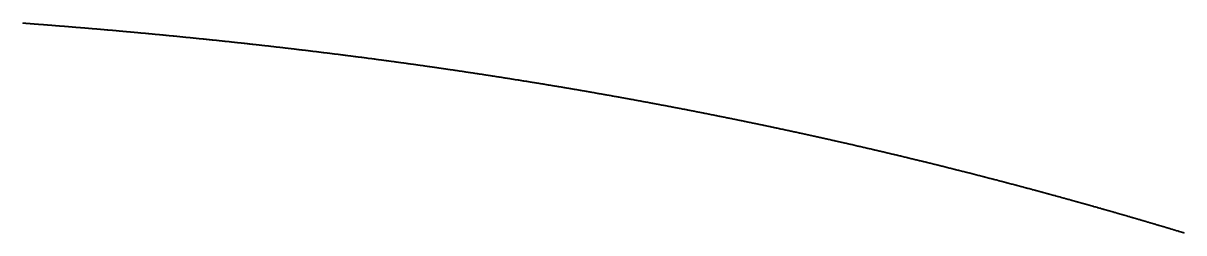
# Model space of a CAD drawing. Header units: metres. Extents: x 0 to 360, y 0 to 49.
# Drawn here: x 247.5 to 258.75, y 47.14 to 49.18 of the extents above; entities that cross this region are included whole.
import ezdxf

# ---------------------------------------------------------------- set-up
doc = ezdxf.new("R2010")
doc.units = ezdxf.units.M

msp = doc.modelspace()

# ---------------------------------------------------------------- linework, layer by layer
for p in [(247.503, 49.181), (247.509, 49.18), (247.515, 49.18), (247.521, 49.179), (247.527, 49.179), (247.533, 49.178), (247.538, 49.178), (247.544, 49.177), (247.55, 49.177), (247.556, 49.177), (247.562, 49.176), (247.568, 49.176), (247.573, 49.175), (247.579, 49.175), (247.585, 49.174), (247.591, 49.174), (247.597, 49.174), (247.603, 49.173), (247.608, 49.173), (247.614, 49.172), (247.62, 49.172), (247.626, 49.171), (247.632, 49.171), (247.637, 49.17), (247.643, 49.17), (247.649, 49.17), (247.655, 49.169), (247.661, 49.169), (247.667, 49.168), (247.672, 49.168), (247.678, 49.167), (247.684, 49.167), (247.69, 49.166), (247.696, 49.166), (247.702, 49.165), (247.707, 49.165), (247.713, 49.165), (247.719, 49.164), (247.725, 49.164), (247.731, 49.163), (247.737, 49.163), (247.742, 49.162), (247.748, 49.162), (247.754, 49.161), (247.76, 49.161), (247.766, 49.16), (247.772, 49.16), (247.777, 49.16), (247.783, 49.159), (247.789, 49.159), (247.795, 49.158), (247.801, 49.158), (247.806, 49.157), (247.812, 49.157), (247.818, 49.156), (247.824, 49.156), (247.83, 49.155), (247.836, 49.155), (247.841, 49.155), (247.847, 49.154), (247.853, 49.154), (247.859, 49.153), (247.865, 49.153), (247.871, 49.152), (247.876, 49.152), (247.882, 49.151), (247.888, 49.151), (247.894, 49.15), (247.9, 49.15), (247.906, 49.149), (247.911, 49.149), (247.917, 49.148), (247.923, 49.148), (247.929, 49.147), (247.935, 49.147), (247.94, 49.147), (247.946, 49.146), (247.952, 49.146), (247.958, 49.145), (247.964, 49.145), (247.97, 49.144), (247.975, 49.144), (247.981, 49.143), (247.987, 49.143), (247.993, 49.142), (247.999, 49.142), (248.005, 49.141), (248.01, 49.141), (248.016, 49.14), (248.022, 49.14), (248.028, 49.139), (248.034, 49.139), (248.04, 49.138), (248.045, 49.138), (248.051, 49.137), (248.057, 49.137), (248.063, 49.136), (248.069, 49.136), (248.075, 49.136), (248.08, 49.135), (248.086, 49.135), (248.092, 49.134), (248.098, 49.134), (248.104, 49.133), (248.109, 49.133), (248.115, 49.132), (248.121, 49.132), (248.127, 49.131), (248.133, 49.131), (248.139, 49.13), (248.144, 49.13), (248.15, 49.129), (248.156, 49.129), (248.162, 49.128), (248.168, 49.128), (248.174, 49.127), (248.179, 49.127), (248.185, 49.126), (248.191, 49.126), (248.197, 49.125), (248.203, 49.125), (248.209, 49.124), (248.214, 49.124), (248.22, 49.123), (248.226, 49.123), (248.232, 49.122), (248.238, 49.122), (248.244, 49.121), (248.249, 49.121), (248.255, 49.12), (248.261, 49.12), (248.267, 49.119), (248.273, 49.119), (248.278, 49.118), (248.284, 49.118), (248.29, 49.117), (248.296, 49.117), (248.302, 49.116), (248.308, 49.116), (248.313, 49.115), (248.319, 49.115), (248.325, 49.114), (248.331, 49.114), (248.337, 49.113), (248.343, 49.113), (248.348, 49.112), (248.354, 49.112), (248.36, 49.111), (248.366, 49.111), (248.372, 49.11), (248.378, 49.11), (248.383, 49.109), (248.389, 49.109), (248.395, 49.108), (248.401, 49.108), (248.407, 49.107), (248.413, 49.106), (248.418, 49.106), (248.424, 49.105), (248.43, 49.105), (248.436, 49.104), (248.442, 49.104), (248.447, 49.103), (248.453, 49.103), (248.459, 49.102), (248.465, 49.102), (248.471, 49.101), (248.477, 49.101), (248.482, 49.1), (248.488, 49.1), (248.494, 49.099), (248.5, 49.099), (248.506, 49.098), (248.512, 49.098), (248.517, 49.097), (248.523, 49.097), (248.529, 49.096), (248.535, 49.096), (248.541, 49.095), (248.547, 49.094), (248.552, 49.094), (248.558, 49.093), (248.564, 49.093), (248.57, 49.092), (248.576, 49.092), (248.582, 49.091), (248.587, 49.091), (248.593, 49.09), (248.599, 49.09), (248.605, 49.089), (248.611, 49.089), (248.617, 49.088), (248.622, 49.088), (248.628, 49.087), (248.634, 49.086), (248.64, 49.086), (248.646, 49.085), (248.652, 49.085), (248.657, 49.084), (248.663, 49.084), (248.669, 49.083), (248.675, 49.083), (248.681, 49.082), (248.686, 49.082), (248.692, 49.081), (248.698, 49.08), (248.704, 49.08), (248.71, 49.079), (248.716, 49.079), (248.721, 49.078), (248.727, 49.078), (248.733, 49.077), (248.739, 49.077), (248.745, 49.076), (248.751, 49.076), (248.756, 49.075), (248.762, 49.074), (248.768, 49.074), (248.774, 49.073), (248.78, 49.073), (248.786, 49.072), (248.791, 49.072), (248.797, 49.071), (248.803, 49.071), (248.809, 49.07), (248.815, 49.069), (248.821, 49.069), (248.826, 49.068), (248.832, 49.068), (248.838, 49.067), (248.844, 49.067), (248.85, 49.066), (248.856, 49.066), (248.861, 49.065), (248.867, 49.064), (248.873, 49.064), (248.879, 49.063), (248.885, 49.063), (248.89, 49.062), (248.896, 49.062), (248.902, 49.061), (248.908, 49.061), (248.914, 49.06), (248.92, 49.059), (248.925, 49.059), (248.931, 49.058), (248.937, 49.058), (248.943, 49.057), (248.949, 49.057), (248.955, 49.056), (248.96, 49.055), (248.966, 49.055), (248.972, 49.054), (248.978, 49.054), (248.984, 49.053), (248.99, 49.053), (248.995, 49.052), (249.001, 49.051), (249.007, 49.051), (249.013, 49.05), (249.019, 49.05), (249.025, 49.049), (249.03, 49.049), (249.036, 49.048), (249.042, 49.047), (249.048, 49.047), (249.054, 49.046), (249.06, 49.046), (249.065, 49.045), (249.071, 49.045), (249.077, 49.044), (249.083, 49.043), (249.089, 49.043), (249.095, 49.042), (249.1, 49.042), (249.106, 49.041), (249.112, 49.04), (249.118, 49.04), (249.124, 49.039), (249.13, 49.039), (249.135, 49.038), (249.141, 49.037), (249.147, 49.037), (249.153, 49.036), (249.159, 49.036), (249.164, 49.035), (249.17, 49.035), (249.176, 49.034), (249.182, 49.033), (249.188, 49.033), (249.194, 49.032), (249.199, 49.032), (249.205, 49.031), (249.211, 49.03), (249.217, 49.03), (249.223, 49.029), (249.229, 49.029), (249.234, 49.028), (249.24, 49.027), (249.246, 49.027), (249.252, 49.026), (249.258, 49.026), (249.264, 49.025), (249.269, 49.024), (249.275, 49.024), (249.281, 49.023), (249.287, 49.023), (249.293, 49.022), (249.299, 49.021), (249.304, 49.021), (249.31, 49.02), (249.316, 49.02), (249.322, 49.019), (249.328, 49.018), (249.334, 49.018), (249.339, 49.017), (249.345, 49.017), (249.351, 49.016), (249.357, 49.015), (249.363, 49.015), (249.369, 49.014), (249.374, 49.014), (249.38, 49.013), (249.386, 49.012), (249.392, 49.012), (249.398, 49.011), (249.404, 49.01), (249.409, 49.01), (249.415, 49.009), (249.421, 49.009), (249.427, 49.008), (249.433, 49.007), (249.439, 49.007), (249.444, 49.006), (249.45, 49.006), (249.456, 49.005), (249.462, 49.004), (249.468, 49.004), (249.473, 49.003), (249.479, 49.002), (249.485, 49.002), (249.491, 49.001), (249.497, 49.001), (249.503, 49), (249.508, 48.999), (249.514, 48.999), (249.52, 48.998), (249.526, 48.997), (249.532, 48.997), (249.538, 48.996), (249.543, 48.996), (249.549, 48.995), (249.555, 48.994), (249.561, 48.994), (249.567, 48.993), (249.573, 48.992), (249.578, 48.992), (249.584, 48.991), (249.59, 48.991), (249.596, 48.99), (249.602, 48.989), (249.608, 48.989), (249.613, 48.988), (249.619, 48.987), (249.625, 48.987), (249.631, 48.986), (249.637, 48.985), (249.643, 48.985), (249.648, 48.984), (249.654, 48.984), (249.66, 48.983), (249.666, 48.982), (249.672, 48.982), (249.678, 48.981), (249.683, 48.98), (249.689, 48.98), (249.695, 48.979), (249.701, 48.978), (249.707, 48.978), (249.713, 48.977), (249.718, 48.976), (249.724, 48.976), (249.73, 48.975), (249.736, 48.975), (249.742, 48.974), (249.748, 48.973), (249.753, 48.973), (249.759, 48.972), (249.765, 48.971), (249.771, 48.971), (249.777, 48.97), (249.783, 48.969), (249.788, 48.969), (249.794, 48.968), (249.8, 48.967), (249.806, 48.967), (249.812, 48.966), (249.818, 48.965), (249.823, 48.965), (249.829, 48.964), (249.835, 48.963), (249.841, 48.963), (249.847, 48.962), (249.853, 48.961), (249.858, 48.961), (249.864, 48.96), (249.87, 48.959), (249.876, 48.959), (249.882, 48.958), (249.888, 48.957), (249.893, 48.957), (249.899, 48.956), (249.905, 48.955), (249.911, 48.955), (249.917, 48.954), (249.923, 48.953), (249.928, 48.953), (249.934, 48.952), (249.94, 48.951), (249.946, 48.951), (249.952, 48.95), (249.958, 48.949), (249.963, 48.949), (249.969, 48.948), (249.975, 48.947), (249.981, 48.947), (249.987, 48.946), (249.993, 48.945), (249.998, 48.945), (250.004, 48.944), (250.01, 48.943), (250.016, 48.943), (250.022, 48.942), (250.028, 48.941), (250.033, 48.941), (250.039, 48.94), (250.045, 48.939), (250.051, 48.939), (250.057, 48.938), (250.063, 48.937), (250.068, 48.937), (250.074, 48.936), (250.08, 48.935), (250.086, 48.935), (250.092, 48.934), (250.098, 48.933), (250.103, 48.932), (250.109, 48.932), (250.115, 48.931), (250.121, 48.93), (250.127, 48.93), (250.133, 48.929), (250.138, 48.928), (250.144, 48.928), (250.15, 48.927), (250.156, 48.926), (250.162, 48.926), (250.168, 48.925), (250.173, 48.924), (250.179, 48.923), (250.185, 48.923), (250.191, 48.922), (250.197, 48.921), (250.202, 48.921), (250.208, 48.92), (250.214, 48.919), (250.22, 48.919), (250.226, 48.918), (250.232, 48.917), (250.237, 48.917), (250.243, 48.916), (250.249, 48.915), (250.255, 48.914), (250.261, 48.914), (250.267, 48.913), (250.272, 48.912), (250.278, 48.912), (250.284, 48.911), (250.29, 48.91), (250.296, 48.909), (250.302, 48.909), (250.307, 48.908), (250.313, 48.907), (250.319, 48.907), (250.325, 48.906), (250.331, 48.905), (250.337, 48.905), (250.342, 48.904), (250.348, 48.903), (250.354, 48.902), (250.36, 48.902), (250.366, 48.901), (250.372, 48.9), (250.377, 48.9), (250.383, 48.899), (250.389, 48.898), (250.395, 48.897), (250.401, 48.897), (250.407, 48.896), (250.412, 48.895), (250.418, 48.894), (250.424, 48.894), (250.43, 48.893), (250.436, 48.892), (250.442, 48.892), (250.447, 48.891), (250.453, 48.89), (250.459, 48.889), (250.465, 48.889), (250.471, 48.888), (250.477, 48.887), (250.482, 48.887), (250.488, 48.886), (250.494, 48.885), (250.5, 48.884), (250.506, 48.884), (250.512, 48.883), (250.517, 48.882), (250.523, 48.881), (250.529, 48.881), (250.535, 48.88), (250.541, 48.879), (250.547, 48.878), (250.552, 48.878), (250.558, 48.877), (250.564, 48.876), (250.57, 48.876), (250.576, 48.875), (250.582, 48.874), (250.588, 48.873), (250.593, 48.873), (250.599, 48.872), (250.605, 48.871), (250.611, 48.87), (250.617, 48.87), (250.623, 48.869), (250.628, 48.868), (250.634, 48.867), (250.64, 48.867), (250.646, 48.866), (250.652, 48.865), (250.658, 48.864), (250.663, 48.864), (250.669, 48.863), (250.675, 48.862), (250.681, 48.861), (250.687, 48.861), (250.693, 48.86), (250.698, 48.859), (250.704, 48.858), (250.71, 48.858), (250.716, 48.857), (250.722, 48.856), (250.728, 48.855), (250.733, 48.855), (250.739, 48.854), (250.745, 48.853), (250.751, 48.852), (250.757, 48.852), (250.763, 48.851), (250.768, 48.85), (250.774, 48.849), (250.78, 48.849), (250.786, 48.848), (250.792, 48.847), (250.798, 48.846), (250.803, 48.846), (250.809, 48.845), (250.815, 48.844), (250.821, 48.843), (250.827, 48.843), (250.833, 48.842), (250.838, 48.841), (250.844, 48.84), (250.85, 48.839), (250.856, 48.839), (250.862, 48.838), (250.868, 48.837), (250.873, 48.836), (250.879, 48.836), (250.885, 48.835), (250.891, 48.834), (250.897, 48.833), (250.903, 48.833), (250.908, 48.832), (250.914, 48.831), (250.92, 48.83), (250.926, 48.829), (250.932, 48.829), (250.938, 48.828), (250.943, 48.827), (250.949, 48.826), (250.955, 48.826), (250.961, 48.825), (250.967, 48.824), (250.973, 48.823), (250.978, 48.822), (250.984, 48.822), (250.99, 48.821), (250.996, 48.82), (251.002, 48.819), (251.008, 48.818), (251.013, 48.818), (251.019, 48.817), (251.025, 48.816), (251.031, 48.815), (251.037, 48.815), (251.043, 48.814), (251.048, 48.813), (251.054, 48.812), (251.06, 48.811), (251.066, 48.811), (251.072, 48.81), (251.078, 48.809), (251.083, 48.808), (251.089, 48.807), (251.095, 48.807), (251.101, 48.806), (251.107, 48.805), (251.113, 48.804), (251.118, 48.803), (251.124, 48.803), (251.13, 48.802), (251.136, 48.801), (251.142, 48.8), (251.148, 48.799), (251.153, 48.799), (251.159, 48.798), (251.165, 48.797), (251.171, 48.796), (251.177, 48.795), (251.183, 48.795), (251.188, 48.794), (251.194, 48.793), (251.2, 48.792), (251.206, 48.791), (251.212, 48.791), (251.218, 48.79), (251.223, 48.789), (251.229, 48.788), (251.235, 48.787), (251.241, 48.787), (251.247, 48.786), (251.253, 48.785), (251.259, 48.784), (251.264, 48.783), (251.27, 48.782), (251.276, 48.782), (251.282, 48.781), (251.288, 48.78), (251.294, 48.779), (251.299, 48.778), (251.305, 48.778), (251.311, 48.777), (251.317, 48.776), (251.323, 48.775), (251.329, 48.774), (251.334, 48.773), (251.34, 48.773), (251.346, 48.772), (251.352, 48.771), (251.358, 48.77), (251.364, 48.769), (251.369, 48.769), (251.375, 48.768), (251.381, 48.767), (251.387, 48.766), (251.393, 48.765), (251.399, 48.764), (251.404, 48.764), (251.41, 48.763), (251.416, 48.762), (251.422, 48.761), (251.428, 48.76), (251.434, 48.759), (251.439, 48.759), (251.445, 48.758), (251.451, 48.757), (251.457, 48.756), (251.463, 48.755), (251.469, 48.754), (251.474, 48.754), (251.48, 48.753), (251.486, 48.752), (251.492, 48.751), (251.498, 48.75), (251.504, 48.749), (251.509, 48.749), (251.515, 48.748), (251.521, 48.747), (251.527, 48.746), (251.533, 48.745), (251.539, 48.744), (251.544, 48.743), (251.55, 48.743), (251.556, 48.742), (251.562, 48.741), (251.568, 48.74), (251.574, 48.739), (251.58, 48.738), (251.585, 48.738), (251.591, 48.737), (251.597, 48.736), (251.603, 48.735), (251.609, 48.734), (251.615, 48.733), (251.62, 48.732), (251.626, 48.732), (251.632, 48.731), (251.638, 48.73), (251.644, 48.729), (251.65, 48.728), (251.655, 48.727), (251.661, 48.726), (251.667, 48.726), (251.673, 48.725), (251.679, 48.724), (251.685, 48.723), (251.69, 48.722), (251.696, 48.721), (251.702, 48.72), (251.708, 48.72), (251.714, 48.719), (251.72, 48.718), (251.725, 48.717), (251.731, 48.716), (251.737, 48.715), (251.743, 48.714), (251.749, 48.713), (251.755, 48.713), (251.76, 48.712), (251.766, 48.711), (251.772, 48.71), (251.778, 48.709), (251.784, 48.708), (251.79, 48.707), (251.795, 48.706), (251.801, 48.706), (251.807, 48.705), (251.813, 48.704), (251.819, 48.703), (251.825, 48.702), (251.831, 48.701), (251.836, 48.7), (251.842, 48.699), (251.848, 48.699), (251.854, 48.698), (251.86, 48.697), (251.866, 48.696), (251.871, 48.695), (251.877, 48.694), (251.883, 48.693), (251.889, 48.692), (251.895, 48.692), (251.901, 48.691), (251.906, 48.69), (251.912, 48.689), (251.918, 48.688), (251.924, 48.687), (251.93, 48.686), (251.936, 48.685), (251.941, 48.684), (251.947, 48.684), (251.953, 48.683), (251.959, 48.682), (251.965, 48.681), (251.971, 48.68), (251.976, 48.679), (251.982, 48.678), (251.988, 48.677), (251.994, 48.676), (252, 48.675), (252.006, 48.675), (252.011, 48.674), (252.017, 48.673), (252.023, 48.672), (252.029, 48.671), (252.035, 48.67), (252.041, 48.669), (252.047, 48.668), (252.052, 48.667), (252.058, 48.666), (252.064, 48.666), (252.07, 48.665), (252.076, 48.664), (252.082, 48.663), (252.087, 48.662), (252.093, 48.661), (252.099, 48.66), (252.105, 48.659), (252.111, 48.658), (252.117, 48.657), (252.122, 48.656), (252.128, 48.656), (252.134, 48.655), (252.14, 48.654), (252.146, 48.653), (252.152, 48.652), (252.157, 48.651), (252.163, 48.65), (252.169, 48.649), (252.175, 48.648), (252.181, 48.647), (252.187, 48.646), (252.192, 48.645), (252.198, 48.644), (252.204, 48.644), (252.21, 48.643), (252.216, 48.642), (252.222, 48.641), (252.228, 48.64), (252.233, 48.639), (252.239, 48.638), (252.245, 48.637), (252.251, 48.636), (252.257, 48.635), (252.263, 48.634), (252.268, 48.633), (252.274, 48.632), (252.28, 48.632), (252.286, 48.631), (252.292, 48.63), (252.298, 48.629), (252.303, 48.628), (252.309, 48.627), (252.315, 48.626), (252.321, 48.625), (252.327, 48.624), (252.333, 48.623), (252.338, 48.622), (252.344, 48.621), (252.35, 48.62), (252.356, 48.619), (252.362, 48.618), (252.368, 48.617), (252.373, 48.617), (252.379, 48.616), (252.385, 48.615), (252.391, 48.614), (252.397, 48.613), (252.403, 48.612), (252.409, 48.611), (252.414, 48.61), (252.42, 48.609), (252.426, 48.608), (252.432, 48.607), (252.438, 48.606), (252.444, 48.605), (252.449, 48.604), (252.455, 48.603), (252.461, 48.602), (252.467, 48.601), (252.473, 48.6), (252.479, 48.599), (252.484, 48.598), (252.49, 48.598), (252.496, 48.597), (252.502, 48.596), (252.508, 48.595), (252.514, 48.594), (252.519, 48.593), (252.525, 48.592), (252.531, 48.591), (252.537, 48.59), (252.543, 48.589), (252.549, 48.588), (252.554, 48.587), (252.56, 48.586), (252.566, 48.585), (252.572, 48.584), (252.578, 48.583), (252.584, 48.582), (252.59, 48.581), (252.595, 48.58), (252.601, 48.579), (252.607, 48.578), (252.613, 48.577), (252.619, 48.576), (252.625, 48.575), (252.63, 48.574), (252.636, 48.573), (252.642, 48.572), (252.648, 48.571), (252.654, 48.57), (252.66, 48.569), (252.665, 48.569), (252.671, 48.568), (252.677, 48.567), (252.683, 48.566), (252.689, 48.565), (252.695, 48.564), (252.7, 48.563), (252.706, 48.562), (252.712, 48.561), (252.718, 48.56), (252.724, 48.559), (252.73, 48.558), (252.736, 48.557), (252.741, 48.556), (252.747, 48.555), (252.753, 48.554), (252.759, 48.553), (252.765, 48.552), (252.771, 48.551), (252.776, 48.55), (252.782, 48.549), (252.788, 48.548), (252.794, 48.547), (252.8, 48.546), (252.806, 48.545), (252.811, 48.544), (252.817, 48.543), (252.823, 48.542), (252.829, 48.541), (252.835, 48.54), (252.841, 48.539), (252.847, 48.538), (252.852, 48.537), (252.858, 48.536), (252.864, 48.535), (252.87, 48.534), (252.876, 48.533), (252.882, 48.532), (252.887, 48.531), (252.893, 48.53), (252.899, 48.529), (252.905, 48.528), (252.911, 48.527), (252.917, 48.526), (252.922, 48.525), (252.928, 48.524), (252.934, 48.523), (252.94, 48.522), (252.946, 48.521), (252.952, 48.52), (252.957, 48.519), (252.963, 48.518), (252.969, 48.517), (252.975, 48.516), (252.981, 48.515), (252.987, 48.514), (252.993, 48.513), (252.998, 48.512), (253.004, 48.511), (253.01, 48.51), (253.016, 48.509), (253.022, 48.508), (253.028, 48.507), (253.033, 48.506), (253.039, 48.504), (253.045, 48.503), (253.051, 48.502), (253.057, 48.501), (253.063, 48.5), (253.068, 48.499), (253.074, 48.498), (253.08, 48.497), (253.086, 48.496), (253.092, 48.495), (253.098, 48.494), (253.104, 48.493), (253.109, 48.492), (253.115, 48.491), (253.121, 48.49), (253.127, 48.489), (253.133, 48.488), (253.139, 48.487), (253.144, 48.486), (253.15, 48.485), (253.156, 48.484), (253.162, 48.483), (253.168, 48.482), (253.174, 48.481), (253.179, 48.48), (253.185, 48.479), (253.191, 48.478), (253.197, 48.477), (253.203, 48.476), (253.209, 48.475), (253.215, 48.473), (253.22, 48.472), (253.226, 48.471), (253.232, 48.47), (253.238, 48.469), (253.244, 48.468), (253.25, 48.467), (253.255, 48.466), (253.261, 48.465), (253.267, 48.464), (253.273, 48.463), (253.279, 48.462), (253.285, 48.461), (253.29, 48.46), (253.296, 48.459), (253.302, 48.458), (253.308, 48.457), (253.314, 48.456), (253.32, 48.455), (253.326, 48.453), (253.331, 48.452), (253.337, 48.451), (253.343, 48.45), (253.349, 48.449), (253.355, 48.448), (253.361, 48.447), (253.366, 48.446), (253.372, 48.445), (253.378, 48.444), (253.384, 48.443), (253.39, 48.442), (253.396, 48.441), (253.401, 48.44), (253.407, 48.439), (253.413, 48.438), (253.419, 48.436), (253.425, 48.435), (253.431, 48.434), (253.437, 48.433), (253.442, 48.432), (253.448, 48.431), (253.454, 48.43), (253.46, 48.429), (253.466, 48.428), (253.472, 48.427), (253.477, 48.426), (253.483, 48.425), (253.489, 48.424), (253.495, 48.422), (253.501, 48.421), (253.507, 48.42), (253.512, 48.419), (253.518, 48.418), (253.524, 48.417), (253.53, 48.416), (253.536, 48.415), (253.542, 48.414), (253.548, 48.413), (253.553, 48.412), (253.559, 48.411), (253.565, 48.409), (253.571, 48.408), (253.577, 48.407), (253.583, 48.406), (253.588, 48.405), (253.594, 48.404), (253.6, 48.403), (253.606, 48.402), (253.612, 48.401), (253.618, 48.4), (253.623, 48.399), (253.629, 48.397), (253.635, 48.396), (253.641, 48.395), (253.647, 48.394), (253.653, 48.393), (253.659, 48.392), (253.664, 48.391), (253.67, 48.39), (253.676, 48.389), (253.682, 48.388), (253.688, 48.386), (253.694, 48.385), (253.699, 48.384), (253.705, 48.383), (253.711, 48.382), (253.717, 48.381), (253.723, 48.38), (253.729, 48.379), (253.734, 48.378), (253.74, 48.377), (253.746, 48.375), (253.752, 48.374), (253.758, 48.373), (253.764, 48.372), (253.77, 48.371), (253.775, 48.37), (253.781, 48.369), (253.787, 48.368), (253.793, 48.366), (253.799, 48.365), (253.805, 48.364), (253.81, 48.363), (253.816, 48.362), (253.822, 48.361), (253.828, 48.36), (253.834, 48.359), (253.84, 48.358), (253.846, 48.356), (253.851, 48.355), (253.857, 48.354), (253.863, 48.353), (253.869, 48.352), (253.875, 48.351), (253.881, 48.35), (253.886, 48.349), (253.892, 48.347), (253.898, 48.346), (253.904, 48.345), (253.91, 48.344), (253.916, 48.343), (253.921, 48.342), (253.927, 48.341), (253.933, 48.339), (253.939, 48.338), (253.945, 48.337), (253.951, 48.336), (253.957, 48.335), (253.962, 48.334), (253.968, 48.333), (253.974, 48.332), (253.98, 48.33), (253.986, 48.329), (253.992, 48.328), (253.997, 48.327), (254.003, 48.326), (254.009, 48.325), (254.015, 48.324), (254.021, 48.322), (254.027, 48.321), (254.033, 48.32), (254.038, 48.319), (254.044, 48.318), (254.05, 48.317), (254.056, 48.315), (254.062, 48.314), (254.068, 48.313), (254.073, 48.312), (254.079, 48.311), (254.085, 48.31), (254.091, 48.309), (254.097, 48.307), (254.103, 48.306), (254.109, 48.305), (254.114, 48.304), (254.12, 48.303), (254.126, 48.302), (254.132, 48.3), (254.138, 48.299), (254.144, 48.298), (254.149, 48.297), (254.155, 48.296), (254.161, 48.295), (254.167, 48.294), (254.173, 48.292), (254.179, 48.291), (254.185, 48.29), (254.19, 48.289), (254.196, 48.288), (254.202, 48.287), (254.208, 48.285), (254.214, 48.284), (254.22, 48.283), (254.225, 48.282), (254.231, 48.281), (254.237, 48.279), (254.243, 48.278), (254.249, 48.277), (254.255, 48.276), (254.26, 48.275), (254.266, 48.274), (254.272, 48.272), (254.278, 48.271), (254.284, 48.27), (254.29, 48.269), (254.296, 48.268), (254.301, 48.267), (254.307, 48.265), (254.313, 48.264), (254.319, 48.263), (254.325, 48.262), (254.331, 48.261), (254.336, 48.259), (254.342, 48.258), (254.348, 48.257), (254.354, 48.256), (254.36, 48.255), (254.366, 48.254), (254.372, 48.252), (254.377, 48.251), (254.383, 48.25), (254.389, 48.249), (254.395, 48.248), (254.401, 48.246), (254.407, 48.245), (254.412, 48.244), (254.418, 48.243), (254.424, 48.242), (254.43, 48.24), (254.436, 48.239), (254.442, 48.238), (254.448, 48.237), (254.453, 48.236), (254.459, 48.234), (254.465, 48.233), (254.471, 48.232), (254.477, 48.231), (254.483, 48.23), (254.488, 48.228), (254.494, 48.227), (254.5, 48.226), (254.506, 48.225), (254.512, 48.224), (254.518, 48.222), (254.524, 48.221), (254.529, 48.22), (254.535, 48.219), (254.541, 48.217), (254.547, 48.216), (254.553, 48.215), (254.559, 48.214), (254.564, 48.213), (254.57, 48.211), (254.576, 48.21), (254.582, 48.209), (254.588, 48.208), (254.594, 48.207), (254.6, 48.205), (254.605, 48.204), (254.611, 48.203), (254.617, 48.202), (254.623, 48.2), (254.629, 48.199), (254.635, 48.198), (254.64, 48.197), (254.646, 48.196), (254.652, 48.194), (254.658, 48.193), (254.664, 48.192), (254.67, 48.191), (254.676, 48.189), (254.681, 48.188), (254.687, 48.187), (254.693, 48.186), (254.699, 48.185), (254.705, 48.183), (254.711, 48.182), (254.716, 48.181), (254.722, 48.18), (254.728, 48.178), (254.734, 48.177), (254.74, 48.176), (254.746, 48.175), (254.752, 48.173), (254.757, 48.172), (254.763, 48.171), (254.769, 48.17), (254.775, 48.168), (254.781, 48.167), (254.787, 48.166), (254.792, 48.165), (254.798, 48.163), (254.804, 48.162), (254.81, 48.161), (254.816, 48.16), (254.822, 48.158), (254.828, 48.157), (254.833, 48.156), (254.839, 48.155), (254.845, 48.153), (254.851, 48.152), (254.857, 48.151), (254.863, 48.15), (254.868, 48.148), (254.874, 48.147), (254.88, 48.146), (254.886, 48.145), (254.892, 48.143), (254.898, 48.142), (254.904, 48.141), (254.909, 48.14), (254.915, 48.138), (254.921, 48.137), (254.927, 48.136), (254.933, 48.135), (254.939, 48.133), (254.945, 48.132), (254.95, 48.131), (254.956, 48.13), (254.962, 48.128), (254.968, 48.127), (254.974, 48.126), (254.98, 48.124), (254.985, 48.123), (254.991, 48.122), (254.997, 48.121), (255.003, 48.119), (255.009, 48.118), (255.015, 48.117), (255.021, 48.116), (255.026, 48.114), (255.032, 48.113), (255.038, 48.112), (255.044, 48.11), (255.05, 48.109), (255.056, 48.108), (255.061, 48.107), (255.067, 48.105), (255.073, 48.104), (255.079, 48.103), (255.085, 48.102), (255.091, 48.1), (255.097, 48.099), (255.102, 48.098), (255.108, 48.096), (255.114, 48.095), (255.12, 48.094), (255.126, 48.093), (255.132, 48.091), (255.137, 48.09), (255.143, 48.089), (255.149, 48.087), (255.155, 48.086), (255.161, 48.085), (255.167, 48.084), (255.173, 48.082), (255.178, 48.081), (255.184, 48.08), (255.19, 48.078), (255.196, 48.077), (255.202, 48.076), (255.208, 48.074), (255.213, 48.073), (255.219, 48.072), (255.225, 48.071), (255.231, 48.069), (255.237, 48.068), (255.243, 48.067), (255.249, 48.065), (255.254, 48.064), (255.26, 48.063), (255.266, 48.061), (255.272, 48.06), (255.278, 48.059), (255.284, 48.057), (255.29, 48.056), (255.295, 48.055), (255.301, 48.054), (255.307, 48.052), (255.313, 48.051), (255.319, 48.05), (255.325, 48.048), (255.33, 48.047), (255.336, 48.046), (255.342, 48.044), (255.348, 48.043), (255.354, 48.042), (255.36, 48.04), (255.366, 48.039), (255.371, 48.038), (255.377, 48.036), (255.383, 48.035), (255.389, 48.034), (255.395, 48.032), (255.401, 48.031), (255.406, 48.03), (255.412, 48.029), (255.418, 48.027), (255.424, 48.026), (255.43, 48.025), (255.436, 48.023), (255.442, 48.022), (255.447, 48.021), (255.453, 48.019), (255.459, 48.018), (255.465, 48.017), (255.471, 48.015), (255.477, 48.014), (255.483, 48.013), (255.488, 48.011), (255.494, 48.01), (255.5, 48.009), (255.506, 48.007), (255.512, 48.006), (255.518, 48.005), (255.523, 48.003), (255.529, 48.002), (255.535, 48.001), (255.541, 47.999), (255.547, 47.998), (255.553, 47.996), (255.559, 47.995), (255.564, 47.994), (255.57, 47.992), (255.576, 47.991), (255.582, 47.99), (255.588, 47.988), (255.594, 47.987), (255.6, 47.986), (255.605, 47.984), (255.611, 47.983), (255.617, 47.982), (255.623, 47.98), (255.629, 47.979), (255.635, 47.978), (255.64, 47.976), (255.646, 47.975), (255.652, 47.974), (255.658, 47.972), (255.664, 47.971), (255.67, 47.969), (255.676, 47.968), (255.681, 47.967), (255.687, 47.965), (255.693, 47.964), (255.699, 47.963), (255.705, 47.961), (255.711, 47.96), (255.717, 47.959), (255.722, 47.957), (255.728, 47.956), (255.734, 47.954), (255.74, 47.953), (255.746, 47.952), (255.752, 47.95), (255.757, 47.949), (255.763, 47.948), (255.769, 47.946), (255.775, 47.945), (255.781, 47.943), (255.787, 47.942), (255.793, 47.941), (255.798, 47.939), (255.804, 47.938), (255.81, 47.937), (255.816, 47.935), (255.822, 47.934), (255.828, 47.932), (255.834, 47.931), (255.839, 47.93), (255.845, 47.928), (255.851, 47.927), (255.857, 47.926), (255.863, 47.924), (255.869, 47.923), (255.874, 47.921), (255.88, 47.92), (255.886, 47.919), (255.892, 47.917), (255.898, 47.916), (255.904, 47.914), (255.91, 47.913), (255.915, 47.912), (255.921, 47.91), (255.927, 47.909), (255.933, 47.908), (255.939, 47.906), (255.945, 47.905), (255.951, 47.903), (255.956, 47.902), (255.962, 47.901), (255.968, 47.899), (255.974, 47.898), (255.98, 47.896), (255.986, 47.895), (255.991, 47.894), (255.997, 47.892), (256.003, 47.891), (256.009, 47.889), (256.015, 47.888), (256.021, 47.887), (256.027, 47.885), (256.032, 47.884), (256.038, 47.882), (256.044, 47.881), (256.05, 47.879), (256.056, 47.878), (256.062, 47.877), (256.068, 47.875), (256.073, 47.874), (256.079, 47.872), (256.085, 47.871), (256.091, 47.87), (256.097, 47.868), (256.103, 47.867), (256.109, 47.865), (256.114, 47.864), (256.12, 47.862), (256.126, 47.861), (256.132, 47.86), (256.138, 47.858), (256.144, 47.857), (256.149, 47.855), (256.155, 47.854), (256.161, 47.853), (256.167, 47.851), (256.173, 47.85), (256.179, 47.848), (256.185, 47.847), (256.19, 47.845), (256.196, 47.844), (256.202, 47.843), (256.208, 47.841), (256.214, 47.84), (256.22, 47.838), (256.226, 47.837), (256.231, 47.835), (256.237, 47.834), (256.243, 47.833), (256.249, 47.831), (256.255, 47.83), (256.261, 47.828), (256.266, 47.827), (256.272, 47.825), (256.278, 47.824), (256.284, 47.822), (256.29, 47.821), (256.296, 47.82), (256.302, 47.818), (256.307, 47.817), (256.313, 47.815), (256.319, 47.814), (256.325, 47.812), (256.331, 47.811), (256.337, 47.809), (256.343, 47.808), (256.348, 47.807), (256.354, 47.805), (256.36, 47.804), (256.366, 47.802), (256.372, 47.801), (256.378, 47.799), (256.384, 47.798), (256.389, 47.796), (256.395, 47.795), (256.401, 47.793), (256.407, 47.792), (256.413, 47.791), (256.419, 47.789), (256.424, 47.788), (256.43, 47.786), (256.436, 47.785), (256.442, 47.783), (256.448, 47.782), (256.454, 47.78), (256.46, 47.779), (256.465, 47.777), (256.471, 47.776), (256.477, 47.774), (256.483, 47.773), (256.489, 47.772), (256.495, 47.77), (256.501, 47.769), (256.506, 47.767), (256.512, 47.766), (256.518, 47.764), (256.524, 47.763), (256.53, 47.761), (256.536, 47.76), (256.542, 47.758), (256.547, 47.757), (256.553, 47.755), (256.559, 47.754), (256.565, 47.752), (256.571, 47.751), (256.577, 47.749), (256.582, 47.748), (256.588, 47.746), (256.594, 47.745), (256.6, 47.743), (256.606, 47.742), (256.612, 47.741), (256.618, 47.739), (256.623, 47.738), (256.629, 47.736), (256.635, 47.735), (256.641, 47.733), (256.647, 47.732), (256.653, 47.73), (256.659, 47.729), (256.664, 47.727), (256.67, 47.726), (256.676, 47.724), (256.682, 47.723), (256.688, 47.721), (256.694, 47.72), (256.7, 47.718), (256.705, 47.717), (256.711, 47.715), (256.717, 47.714), (256.723, 47.712), (256.729, 47.711), (256.735, 47.709), (256.741, 47.708), (256.746, 47.706), (256.752, 47.705), (256.758, 47.703), (256.764, 47.702), (256.77, 47.7), (256.776, 47.699), (256.781, 47.697), (256.787, 47.696), (256.793, 47.694), (256.799, 47.693), (256.805, 47.691), (256.811, 47.69), (256.817, 47.688), (256.822, 47.687), (256.828, 47.685), (256.834, 47.683), (256.84, 47.682), (256.846, 47.68), (256.852, 47.679), (256.858, 47.677), (256.863, 47.676), (256.869, 47.674), (256.875, 47.673), (256.881, 47.671), (256.887, 47.67), (256.893, 47.668), (256.899, 47.667), (256.904, 47.665), (256.91, 47.664), (256.916, 47.662), (256.922, 47.661), (256.928, 47.659), (256.934, 47.658), (256.94, 47.656), (256.945, 47.655), (256.951, 47.653), (256.957, 47.651), (256.963, 47.65), (256.969, 47.648), (256.975, 47.647), (256.981, 47.645), (256.986, 47.644), (256.992, 47.642), (256.998, 47.641), (257.004, 47.639), (257.01, 47.638), (257.016, 47.636), (257.021, 47.635), (257.027, 47.633), (257.033, 47.632), (257.039, 47.63), (257.045, 47.628), (257.051, 47.627), (257.057, 47.625), (257.062, 47.624), (257.068, 47.622), (257.074, 47.621), (257.08, 47.619), (257.086, 47.618), (257.092, 47.616), (257.098, 47.614), (257.103, 47.613), (257.109, 47.611), (257.115, 47.61), (257.121, 47.608), (257.127, 47.607), (257.133, 47.605), (257.139, 47.604), (257.144, 47.602), (257.15, 47.6), (257.156, 47.599), (257.162, 47.597), (257.168, 47.596), (257.174, 47.594), (257.18, 47.593), (257.185, 47.591), (257.191, 47.59), (257.197, 47.588), (257.203, 47.586), (257.209, 47.585), (257.215, 47.583), (257.221, 47.582), (257.226, 47.58), (257.232, 47.579), (257.238, 47.577), (257.244, 47.575), (257.25, 47.574), (257.256, 47.572), (257.262, 47.571), (257.267, 47.569), (257.273, 47.568), (257.279, 47.566), (257.285, 47.564), (257.291, 47.563), (257.297, 47.561), (257.303, 47.56), (257.308, 47.558), (257.314, 47.557), (257.32, 47.555), (257.326, 47.553), (257.332, 47.552), (257.338, 47.55), (257.344, 47.549), (257.349, 47.547), (257.355, 47.545), (257.361, 47.544), (257.367, 47.542), (257.373, 47.541), (257.379, 47.539), (257.385, 47.538), (257.39, 47.536), (257.396, 47.534), (257.402, 47.533), (257.408, 47.531), (257.414, 47.53), (257.42, 47.528), (257.425, 47.526), (257.431, 47.525), (257.437, 47.523), (257.443, 47.522), (257.449, 47.52), (257.455, 47.518), (257.461, 47.517), (257.466, 47.515), (257.472, 47.514), (257.478, 47.512), (257.484, 47.51), (257.49, 47.509), (257.496, 47.507), (257.502, 47.506), (257.507, 47.504), (257.513, 47.502), (257.519, 47.501), (257.525, 47.499), (257.531, 47.497), (257.537, 47.496), (257.543, 47.494), (257.548, 47.493), (257.554, 47.491), (257.56, 47.489), (257.566, 47.488), (257.572, 47.486), (257.578, 47.485), (257.584, 47.483), (257.589, 47.481), (257.595, 47.48), (257.601, 47.478), (257.607, 47.476), (257.613, 47.475), (257.619, 47.473), (257.625, 47.472), (257.63, 47.47), (257.636, 47.468), (257.642, 47.467), (257.648, 47.465), (257.654, 47.463), (257.66, 47.462), (257.666, 47.46), (257.671, 47.459), (257.677, 47.457), (257.683, 47.455), (257.689, 47.454), (257.695, 47.452), (257.701, 47.45), (257.707, 47.449), (257.712, 47.447), (257.718, 47.446), (257.724, 47.444), (257.73, 47.442), (257.736, 47.441), (257.742, 47.439), (257.748, 47.437), (257.753, 47.436), (257.759, 47.434), (257.765, 47.432), (257.771, 47.431), (257.777, 47.429), (257.783, 47.427), (257.789, 47.426), (257.794, 47.424), (257.8, 47.423), (257.806, 47.421), (257.812, 47.419), (257.818, 47.418), (257.824, 47.416), (257.83, 47.414), (257.835, 47.413), (257.841, 47.411), (257.847, 47.409), (257.853, 47.408), (257.859, 47.406), (257.865, 47.404), (257.871, 47.403), (257.876, 47.401), (257.882, 47.399), (257.888, 47.398), (257.894, 47.396), (257.9, 47.394), (257.906, 47.393), (257.912, 47.391), (257.917, 47.389), (257.923, 47.388), (257.929, 47.386), (257.935, 47.384), (257.941, 47.383), (257.947, 47.381), (257.953, 47.379), (257.958, 47.378), (257.964, 47.376), (257.97, 47.374), (257.976, 47.373), (257.982, 47.371), (257.988, 47.369), (257.994, 47.368), (257.999, 47.366), (258.005, 47.364), (258.011, 47.363), (258.017, 47.361), (258.023, 47.359), (258.029, 47.358), (258.035, 47.356), (258.04, 47.354), (258.046, 47.353), (258.052, 47.351), (258.058, 47.349), (258.064, 47.348), (258.07, 47.346), (258.076, 47.344), (258.081, 47.343), (258.087, 47.341), (258.093, 47.339), (258.099, 47.337), (258.105, 47.336), (258.111, 47.334), (258.117, 47.332), (258.122, 47.331), (258.128, 47.329), (258.134, 47.327), (258.14, 47.326), (258.146, 47.324), (258.152, 47.322), (258.158, 47.321), (258.163, 47.319), (258.169, 47.317), (258.175, 47.315), (258.181, 47.314), (258.187, 47.312), (258.193, 47.31), (258.199, 47.309), (258.204, 47.307), (258.21, 47.305), (258.216, 47.304), (258.222, 47.302), (258.228, 47.3), (258.234, 47.298), (258.24, 47.297), (258.245, 47.295), (258.251, 47.293), (258.257, 47.292), (258.263, 47.29), (258.269, 47.288), (258.275, 47.286), (258.281, 47.285), (258.286, 47.283), (258.292, 47.281), (258.298, 47.28), (258.304, 47.278), (258.31, 47.276), (258.316, 47.274), (258.322, 47.273), (258.327, 47.271), (258.333, 47.269), (258.339, 47.268), (258.345, 47.266), (258.351, 47.264), (258.357, 47.262), (258.363, 47.261), (258.368, 47.259), (258.374, 47.257), (258.38, 47.255), (258.386, 47.254), (258.392, 47.252), (258.398, 47.25), (258.404, 47.249), (258.409, 47.247), (258.415, 47.245), (258.421, 47.243), (258.427, 47.242), (258.433, 47.24), (258.439, 47.238), (258.445, 47.236), (258.451, 47.235), (258.456, 47.233), (258.462, 47.231), (258.468, 47.229), (258.474, 47.228), (258.48, 47.226), (258.486, 47.224), (258.492, 47.222), (258.497, 47.221), (258.503, 47.219), (258.509, 47.217), (258.515, 47.216), (258.521, 47.214), (258.527, 47.212), (258.533, 47.21), (258.538, 47.209), (258.544, 47.207), (258.55, 47.205), (258.556, 47.203), (258.562, 47.202), (258.568, 47.2), (258.574, 47.198), (258.579, 47.196), (258.585, 47.194), (258.591, 47.193), (258.597, 47.191), (258.603, 47.189), (258.609, 47.187), (258.615, 47.186), (258.62, 47.184), (258.626, 47.182), (258.632, 47.18), (258.638, 47.179), (258.644, 47.177), (258.65, 47.175), (258.656, 47.173), (258.661, 47.172), (258.667, 47.17), (258.673, 47.168), (258.679, 47.166), (258.685, 47.165), (258.691, 47.163), (258.697, 47.161), (258.702, 47.159), (258.708, 47.157), (258.714, 47.156), (258.72, 47.154), (258.726, 47.152), (258.732, 47.15), (258.738, 47.149), (258.743, 47.147), (258.749, 47.145)]:
    msp.add_point(p)

doc.saveas('drawing.dxf')
